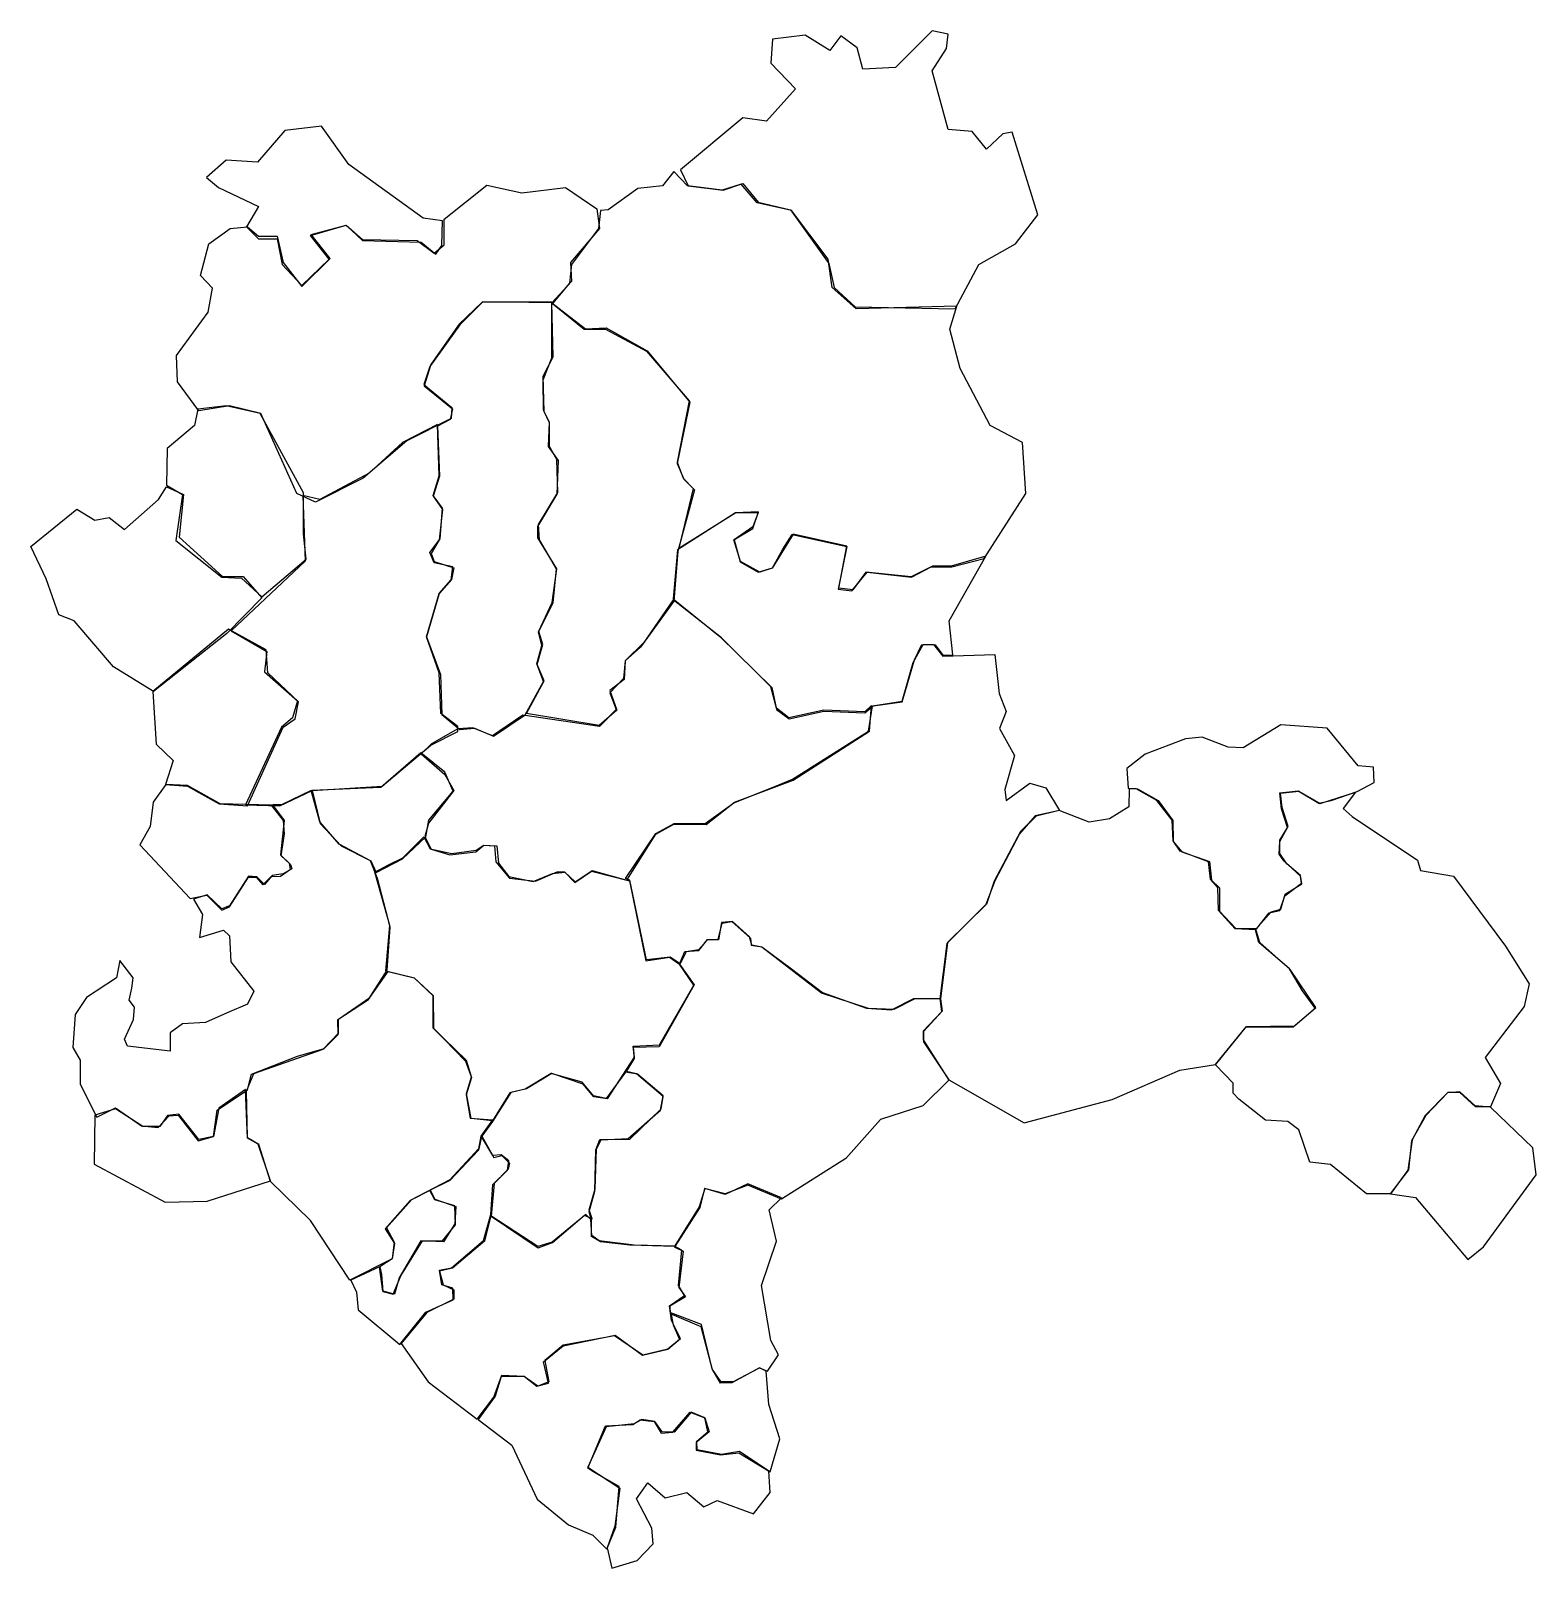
# Model space of a CAD drawing. Extents: x 41 to 546, y 182 to 697.
import ezdxf

# ---------------------------------------------------------------- set-up
doc = ezdxf.new("R2010")
doc.units = 0
doc.layers.add('Layer_1', color=7, linetype='CONTINUOUS')

msp = doc.modelspace()

# ---------------------------------------------------------------- linework, layer by layer
at = {"layer": 'Layer_1', "color": 7}
for points in [[(258.857144, 650.571428), (261.428568, 645.14286), (273.142856, 643.714284), (279.714288, 646.000004), (284.857144, 639.714284), (295.714288, 637.14286), (308.571432, 619.14286), (310.285712, 611.14286), (317.428568, 604.571428), (350.857144, 604.000004), (358.857144, 618.857148), (371.142856, 625.714284), (378.571432, 635.428572), (370, 663.14286), (366.857144, 662.571428), (361.428576, 657.428572), (356.571432, 663.428572), (348.571432, 664.000004), (343.142856, 683.714284), (348, 691.14286), (348.571432, 696.000004), (343.142856, 697.14286), (330.857144, 684.857148), (320, 684.285716), (318, 691.428572), (312.571432, 695.428572), (308.857144, 690.571428), (300.571432, 695.714284), (289.714288, 694.285716), (289.142856, 686.285716), (297.428568, 677.714284), (287.714288, 666.857148), (279.714288, 668.000004), (258.857144, 650.571428)], [(179.142856, 633.428572), (172.571432, 634.285716), (147.714288, 652.285716), (138.571432, 665.14286), (126.285712, 663.714284), (117.142856, 653.14286), (106.571432, 653.714284), (100, 648.000004), (104, 644.571428), (117.428568, 638.285716), (113.428568, 631.428572), (117.428568, 627.428572), (123.714288, 627.428572), (125.428568, 618.857148), (132, 611.714284), (141.142856, 620.571428), (134.857144, 628.571428), (146.857144, 632.000004), (152.285712, 626.857148), (172, 626.285716), (176.857144, 622.285716), (178.857144, 625.14286), (179.142856, 633.428572)], [(256.571432, 650.000004), (252.857144, 645.14286), (244.571432, 644.285716), (234.571432, 637.14286), (232, 636.857148), (231.428568, 630.857148), (222.285712, 618.857148), (221.714288, 612.571428), (216, 605.714284), (226.571432, 597.14286), (233.714288, 597.14286), (247.428568, 589.714284), (261.714288, 573.14286), (257.714288, 552.571428), (259.714288, 547.14286), (263.142856, 543.714284), (258.285712, 523.714284), (277.428568, 535.714284), (284.857144, 535.714284), (283.142856, 530.85714), (276.857144, 526.571428), (278.857144, 519.14286), (284.857144, 515.714284), (289.714288, 517.14286), (293.142856, 523.428572), (296.285712, 528.285716), (314.571432, 524.285716), (311.714288, 510.000004), (316.285712, 509.428572), (321.428568, 515.714284), (336.285712, 514.000004), (342.857144, 517.428572), (349.714288, 517.428572), (360.571432, 520.285716), (374.571432, 542.000004), (373.428576, 559.14286), (362.571432, 564.85714), (352.571432, 584.000004), (349.142856, 597.14286), (351.428568, 604.857148), (317.714288, 604.000004), (309.714288, 611.14286), (308.285712, 620.571428), (296, 636.857148), (284.571432, 639.428572), (279.142856, 645.714284), (272.857144, 643.714284), (261.142856, 645.14286), (256.571432, 650.000004)], [(230.857144, 637.428572), (231.714288, 630.857148), (222, 619.428572), (222.285712, 613.14286), (215.714288, 606.000004), (192.571432, 606.285716), (184.857144, 598.571428), (174.857144, 584.571428), (172.857144, 578.571428), (182.285712, 570.85714), (182, 567.14286), (167.142856, 559.714284), (152.571432, 547.14286), (136.571432, 539.14286), (130.285712, 542.000004), (118.285712, 568.85714), (107.714288, 571.428572), (97.428568, 569.714284), (90.285712, 579.428572), (90, 588.285716), (100.571432, 602.857148), (102, 610.857148), (98, 615.14286), (100.857144, 625.714284), (108, 630.857148), (113.714288, 631.428572), (117.428568, 628.285716), (123.714288, 628.285716), (125.714288, 619.428572), (132, 611.428572), (141.428568, 620.857148), (135.142856, 628.857148), (146.857144, 632.000004), (152.285712, 627.14286), (170.571432, 626.857148), (176.285712, 622.571428), (179.714288, 625.428572), (179.714288, 634.000004), (194, 645.428572), (205.714288, 642.857148), (220.285712, 644.571428), (230.857144, 637.428572)], [(196.142856, 460.714284), (206.857144, 467.857148), (213, 479.000004), (210.714288, 485.000004), (212.428568, 491.14286), (211.285712, 495.714284), (215.857144, 505.571428), (217.428568, 516.857148), (211, 527.14286), (211, 531.000004), (217.571432, 541.857148), (218, 553.14286), (214.571432, 557.857148), (215, 566.000004), (213, 570.000004), (212.857144, 580.14286), (215.714288, 587.571428), (215.714288, 606.14286), (192.428568, 606.14286), (184.714288, 598.857148), (175.142856, 585.285716), (173, 578.14286), (182.428568, 570.428572), (181.714288, 566.857148), (177.428568, 564.571428), (178.142856, 547.857148), (176, 541.14286), (179.142856, 536.714284), (178, 526.571428), (175.285712, 522.000004), (176.285712, 519.285716), (182.857144, 517.14286), (182.142856, 513.285716), (178, 508.571428), (173.714288, 494.000004), (178.428568, 481.428572), (178.857144, 468.000004), (184.857144, 463.000004), (189.857144, 463.428572), (196.142856, 460.714284)], [(231.571432, 464.285716), (207.285712, 468.285716), (213.142856, 479.285716), (210.857144, 484.714284), (212.714288, 491.428572), (211.428568, 495.857148), (216.142856, 505.428572), (217.285712, 516.857148), (211.571432, 526.571428), (211.285712, 531.714284), (217.714288, 542.428572), (217.428568, 553.428572), (215, 557.857148), (215, 565.714284), (213.142856, 569.571428), (212.857144, 581.428572), (216.142856, 587.857148), (215.714288, 606.000004), (227, 597.285716), (234, 597.571428), (247.714288, 589.857148), (262, 572.714284), (257.714288, 552.14286), (260, 546.857148), (263.571432, 543.285716), (258, 522.714284), (256.571432, 506.000004), (245.428568, 490.571428), (240.285712, 486.000004), (240, 479.714284), (235.142856, 476.000004), (237.571432, 469.428572), (231.571432, 464.285716)], [(97.142856, 570.285716), (96, 564.85714), (86.857144, 557.14286), (86.571432, 544.85714), (92, 541.714284), (89.714288, 526.285716), (105.142856, 514.000004), (111.714288, 513.714284), (118.571432, 507.428572), (133.428568, 520.000004), (132.571432, 528.571428), (132.571432, 542.285716), (118, 568.85714), (106.571432, 571.428572), (97.142856, 570.285716)], [(108.285712, 496.000004), (120.285712, 489.14286), (119.428568, 482.285716), (130.571432, 472.571428), (128.857144, 466.85714), (125.142856, 463.714284), (113.142856, 437.714284), (124.571432, 437.428572), (135.428568, 442.571428), (158.857144, 444.000004), (175.142856, 457.714284), (184.285712, 462.285716), (184.285712, 464.000004), (178.571432, 468.285716), (178, 482.000004), (173.714288, 494.000004), (178, 508.571428), (182, 513.14286), (182.571432, 517.428572), (176.285712, 518.85714), (174.857144, 522.285716), (178.285712, 526.85714), (179.142856, 537.14286), (176, 541.428572), (178, 548.000004), (177.428568, 565.14286), (165.714288, 559.14286), (154.571432, 548.85714), (138, 540.000004), (132.285712, 541.428572), (133.142856, 519.428572), (108.285712, 496.000004)], [(118.571432, 507.14286), (106.857144, 495.14286), (82.285712, 475.714284), (68.857143, 484.000004), (55.714286, 499.428572), (50.571429, 501.428572), (46.285714, 513.428572), (41.142858, 524.285716), (56.571429, 536.85714), (62.571429, 533.14286), (67.428571, 534.000004), (72.571429, 530.000004), (84, 540.000004), (86.571432, 544.285716), (92.285712, 541.714284), (90.857144, 527.428572), (105.428568, 514.285716), (112.285712, 514.285716), (118.571432, 507.14286)], [(257.857144, 523.14286), (256.428568, 506.714284), (272, 494.14286), (289.428576, 477.000004), (291, 469.714284), (295.285712, 466.571428), (306.857144, 469.14286), (320.571432, 468.571428), (323.428576, 470.857148), (333.142856, 472.285716), (337.285712, 486.285716), (339.714288, 491.428572), (344.142856, 491.285716), (346.714288, 487.857148), (350.142856, 488.000004), (348.857144, 499.428572), (361.142856, 521.000004), (349.571432, 517.714284), (343.285712, 517.714284), (336.142856, 514.14286), (321, 515.714284), (316.571432, 509.714284), (311.857144, 510.285716), (314.571432, 524.428572), (296.571432, 528.428572), (289.571432, 517.000004), (285.428576, 515.714284), (279, 519.285716), (276.714288, 526.571428), (283.142856, 530.285716), (285, 535.857148), (277.285712, 535.571428), (257.857144, 523.14286)], [(322.857144, 471.000004), (320.571432, 468.857148), (306.857144, 469.428572), (295.142856, 466.857148), (291, 470.14286), (289.142856, 477.285716), (272.571432, 493.714284), (256.428568, 506.428572), (246.571432, 492.14286), (240.285712, 486.000004), (239.714288, 480.000004), (235.142856, 475.285716), (237.285712, 469.714284), (231.714288, 464.000004), (206, 467.714284), (195.857144, 460.857148), (189.285712, 463.571428), (184.285712, 463.14286), (175.428568, 458.14286), (172, 454.857148), (179.857144, 447.857148), (182.857144, 442.571428), (174.428568, 431.571428), (173.142856, 427.14286), (175.285712, 422.85714), (181.571432, 421.000004), (190.285712, 422.000004), (193, 424.14286), (197.285712, 424.000004), (197.857144, 418.14286), (201.285712, 413.714284), (209.428568, 412.000004), (216, 414.714284), (220.142856, 415.14286), (223.571432, 411.85714), (229.285712, 415.714284), (240.857144, 412.428572), (250.571432, 427.85714), (256.571432, 431.285716), (267.428568, 431.14286), (277, 438.571428), (296.571432, 446.000004), (322.142856, 462.428572), (322.857144, 471.000004)], [(107.428568, 496.571428), (82, 475.714284), (83.142856, 458.000004), (88.857144, 452.571428), (86.285712, 444.571428), (93.714288, 444.000004), (104.285712, 438.000004), (113.714288, 437.428572), (125.714288, 463.714284), (129.714288, 466.571428), (130.857144, 472.285716), (120.571432, 482.000004), (120, 489.714284), (107.428568, 496.571428)], [(247.428568, 385.714284), (241.857144, 412.428572), (240.428568, 413.000004), (250.571432, 428.14286), (256.714288, 431.428572), (267.142856, 431.428572), (276.714288, 438.428572), (290.428576, 443.857148), (296.428576, 446.285716), (321.857144, 462.428572), (323.142856, 470.857148), (333.142856, 472.428572), (336.857144, 485.428572), (340.142856, 491.428572), (343.571432, 491.428572), (346.714288, 487.571428), (364.142856, 488.14286), (365.571432, 475.000004), (368, 469.000004), (365.714288, 463.285716), (370.714288, 454.285716), (367.571432, 442.857148), (368, 439.14286), (375.857144, 445.000004), (381.285712, 443.428572), (385.857144, 435.85714), (377.714288, 434.000004), (372.428576, 428.000004), (364.142856, 412.285716), (361.142856, 404.285716), (348.142856, 391.285716), (345.714288, 372.714284), (337.142856, 372.571428), (330.285712, 369.14286), (321.857144, 369.428572), (306.142856, 374.571428), (286.142856, 390.000004), (282.714288, 390.714284), (282, 393.428572), (276.285712, 398.571428), (272.571432, 398.285716), (271.571432, 392.428572), (267.857144, 392.428572), (264.857144, 389.14286), (260.714288, 388.428572), (258.714288, 384.428572), (255.428568, 386.714284), (247.428568, 385.714284)], [(451.942248, 396.282844), (456.083872, 401.535636), (459.619408, 402.343756), (461.336672, 407.192492), (466.892504, 411.435132), (466.589464, 413.758484), (461.033624, 418.91026), (459.417376, 421.233612), (459.720424, 425.375236), (462.245808, 430.122956), (460.225504, 436.3859), (459.720424, 441.739708), (465.781336, 442.446812), (472.751392, 438.305188), (476.893016, 439.214324), (485.580328, 442.143772), (491.237184, 445.174228), (491.035152, 450.326004), (485.883376, 450.730068), (475.579816, 463.356972), (460.023472, 464.569156), (447.39656, 456.79098), (442.3458, 457.094028), (433.658488, 460.427532), (428.102648, 459.821436), (414.566608, 454.66966), (408.404672, 449.921948), (408.808736, 443.25494), (411.940208, 443.052908), (418.910264, 439.113316), (423.860008, 432.446308), (423.961024, 425.476252), (426.789448, 421.940716), (436.082856, 418.708228), (436.78996, 412.445284), (439.41636, 409.9199), (439.41636, 402.040716), (444.9722, 396.282844), (451.942248, 396.282844)], [(135.428568, 442.571428), (138.142856, 431.428572), (145.142856, 424.000004), (155.142856, 419.000004), (156.857144, 415.000004), (165.714288, 419.571428), (173.571432, 427.000004), (174.571432, 432.571428), (182.714288, 442.285716), (179.857144, 448.714284), (171.857144, 455.14286), (158.428568, 443.571428), (135.428568, 442.571428)], [(86.428568, 444.571428), (82.142856, 438.571428), (81.142856, 430.428572), (77.714286, 424.285716), (94.571432, 406.285716), (100.142856, 407.428572), (105.142856, 402.428572), (107.714288, 403.571428), (114.142856, 413.428572), (116.714288, 413.428572), (118.857144, 410.85714), (121.714288, 413.714284), (124.857144, 413.85714), (128.142856, 416.14286), (127.857144, 418.000004), (125, 420.571428), (126.142856, 428.000004), (125.857144, 432.428572), (121.857144, 437.571428), (104.571432, 438.000004), (93.714288, 444.14286), (86.428568, 444.571428)], [(95.714288, 406.14286), (98.714288, 401.000004), (97.714288, 393.285716), (105.714288, 395.714284), (107.714288, 393.85714), (108.142856, 385.14286), (115.857144, 375.285716), (113.714288, 370.85714), (107, 368.000004), (99.714288, 364.714284), (92, 364.285716), (87.857144, 361.285716), (87.857144, 355.14286), (73.571429, 356.85714), (72.571429, 359.14286), (75.571429, 365.714284), (75.857143, 369.85714), (74.142858, 372.285716), (75, 376.285716), (75.428571, 379.714284), (71, 385.571428), (69.857143, 379.714284), (59.857143, 373.14286), (56, 367.428572), (55.285714, 356.428572), (57.714286, 352.14286), (57.714286, 344.14286), (63.285714, 333.000004), (69.571429, 336.14286), (78.285714, 330.14286), (83.857144, 329.571428), (87.571432, 333.428572), (90.571432, 333.714284), (97.285712, 325.14286), (102.428568, 326.571428), (103.571432, 335.428572), (113.714288, 342.14286), (115.142856, 347.428572), (130.571432, 353.428572), (139.428568, 356.000004), (144.142856, 360.714284), (144, 365.714284), (154.285712, 372.428572), (160.571432, 382.285716), (161.571432, 396.714284), (157.285712, 413.000004), (155, 419.000004), (144.428568, 424.571428), (138, 432.000004), (135.142856, 442.571428), (125.142856, 437.714284), (122.142856, 437.714284), (126, 432.428572), (124.857144, 421.000004), (128.142856, 417.714284), (128.571432, 416.285716), (125.714288, 414.571428), (122, 414.000004), (119.428568, 411.000004), (116.857144, 413.571428), (114.142856, 413.85714), (107.714288, 403.85714), (105.142856, 402.85714), (100.285712, 407.571428), (95.714288, 406.14286)], [(340.320392, 361.735628), (340.320392, 358.301108), (348.805672, 345.573188), (373.958472, 331.128004), (403.454928, 338.90618), (426.18336, 348.805676), (438.10316, 350.724964), (448.406712, 363.351868), (464.165096, 363.351868), (471.539208, 369.513804), (467.296568, 375.372684), (462.952912, 382.746804), (452.64936, 391.535124), (451.538192, 395.777772), (444.669152, 396.181828), (439.113312, 402.343756), (438.91128, 410.020916), (436.486912, 412.849348), (435.779808, 418.607212), (426.284376, 422.142748), (423.961024, 425.678284), (423.55696, 432.547324), (418.5062, 439.113316), (411.536144, 443.052908), (409.2128, 443.052908), (409.111784, 436.991996), (402.545792, 433.052396), (395.777768, 431.941228), (385.67624, 435.779812), (377.99908, 433.860516), (372.746288, 428.809756), (363.95796, 412.142236), (361.331568, 404.465084), (348.3006, 391.535124), (345.977248, 372.746292), (346.48232, 368.604668), (340.320392, 361.735628)], [(485.075256, 441.94174), (480.933624, 436.486916), (483.863072, 433.7595), (505.783384, 419.112292), (506.793536, 415.677772), (517.804192, 413.758484), (535.279832, 390.322948), (543.159024, 377.696036), (541.542784, 370.119892), (528.511816, 353.048316), (533.562576, 344.361004), (530.229072, 336.481812), (525.178312, 336.481812), (519.925512, 341.330548), (515.98592, 341.330548), (508.611808, 333.552372), (503.763072, 325.067092), (502.75292, 315.369628), (496.590992, 307.38942), (488.7118, 307.38942), (476.589968, 317.1879), (469.720936, 317.99602), (466.084384, 328.804652), (462.346824, 331.633084), (454.871688, 332.03714), (445.982352, 339.108212), (444.063056, 341.128516), (444.063056, 344.46202), (438.10316, 350.522932), (448.507728, 363.452884), (464.56916, 363.654916), (471.74124, 369.816844), (463.154944, 382.544772), (452.9524, 391.535124), (451.6392, 396.080812), (456.790984, 401.838684), (460.023472, 402.74782), (461.43768, 407.79858), (467.094536, 411.2331), (466.589464, 414.061532), (462.043776, 417.900108), (459.720424, 421.435644), (459.720424, 425.880316), (462.447832, 430.426004), (460.427528, 436.789964), (459.922456, 441.638692), (466.084384, 442.244788), (473.155456, 438.204172), (485.075256, 441.94174)], [(258.571432, 384.285716), (263.428568, 377.428572), (251.714288, 356.571428), (243, 356.428572), (243.285712, 353.14286), (234.285712, 339.14286), (229.857144, 339.85714), (226.285712, 344.14286), (215.714288, 347.714284), (207.285712, 342.571428), (201.714288, 341.14286), (195.857144, 331.85714), (188.714288, 332.571428), (187.142856, 341.000004), (188.857144, 346.571428), (187.142856, 352.000004), (176, 362.85714), (176, 373.714284), (169.714288, 379.571428), (160.142856, 382.000004), (161.428568, 397.285716), (156.428568, 415.14286), (161, 417.571428), (165.857144, 420.000004), (172.857144, 427.000004), (175, 423.000004), (182.285712, 421.428572), (190.428568, 422.571428), (193, 424.14286), (196.571432, 424.000004), (197, 418.571428), (201.571432, 413.14286), (210.285712, 412.14286), (217.571432, 415.285716), (220, 415.285716), (223.428568, 411.714284), (229, 415.428572), (241.714288, 412.285716), (247.285712, 385.428572), (255.142856, 386.714284), (258.571432, 384.285716)], [(292.714288, 305.571428), (281.428576, 310.285716), (273.857144, 307.285716), (266.857144, 309.14286), (265.285712, 302.714284), (257, 289.714284), (241.857144, 290.14286), (232, 291.285716), (229, 293.000004), (229, 298.571428), (228.285712, 301.285716), (230.142856, 308.285716), (230.428568, 322.14286), (231.857144, 325.571428), (241.857144, 325.714284), (252.428568, 335.85714), (253, 340.000004), (244.142856, 347.571428), (240.714288, 348.285716), (243.428568, 352.714284), (243, 356.85714), (251.857144, 357.285716), (263.285712, 377.285716), (258.571432, 384.285716), (260.285712, 388.571428), (265, 388.85714), (267.857144, 392.571428), (271.428576, 392.571428), (272.857144, 398.000004), (276, 398.571428), (282.285712, 393.000004), (282.571432, 390.714284), (286.142856, 390.14286), (296, 382.714284), (306.428576, 374.85714), (321.142856, 369.571428), (329.571432, 369.000004), (337, 372.85714), (345.714288, 372.85714), (346.285712, 368.285716), (340.142856, 361.85714), (340.142856, 359.000004), (348.714288, 345.428572), (340, 336.85714), (325.857144, 332.285716), (314.285712, 319.14286), (292.714288, 305.571428)], [(121.428568, 311.428572), (117.571432, 323.85714), (113.714288, 326.14286), (113.428568, 341.714284), (115.857144, 347.714284), (139.142856, 355.85714), (144.285712, 361.14286), (144.285712, 365.85714), (154.714288, 373.14286), (160.857144, 381.85714), (169.571432, 379.714284), (176, 373.85714), (176.142856, 362.85714), (186.857144, 351.85714), (188.857144, 346.285716), (187, 340.571428), (188.428568, 332.714284), (195.857144, 332.14286), (192, 326.714284), (191.142856, 322.428572), (181.571432, 312.000004), (168.285712, 305.14286), (159.857144, 295.571428), (163, 290.714284), (162.285712, 285.571428), (148, 278.428572), (134.857144, 298.428572), (121.428568, 311.428572)], [(232.285712, 325.428572), (241.285712, 325.85714), (252.142856, 335.428572), (253, 340.14286), (244.428568, 347.428572), (240.428568, 348.14286), (234, 339.285716), (229.714288, 340.14286), (225.857144, 344.714284), (215.571432, 347.714284), (206.857144, 342.428572), (202, 341.285716), (195.857144, 331.571428), (192.285712, 326.714284), (196.285712, 319.571428), (199, 320.14286), (201.571432, 317.571428), (201.142856, 315.571428), (196.428568, 310.85714), (195.428568, 299.85714), (211.142856, 289.285716), (216, 291.000004), (226.714288, 300.14286), (229.285712, 299.000004), (228.285712, 302.000004), (230.285712, 309.000004), (230.714288, 322.285716), (232.285712, 325.428572)], [(62.571429, 333.714284), (62.428571, 317.285716), (86.142856, 304.571428), (100.285712, 304.85714), (121.428568, 311.714284), (117.285712, 324.000004), (113.714288, 326.000004), (113.142856, 342.285716), (104.142856, 336.000004), (102.428568, 326.571428), (97.428568, 325.571428), (90.714288, 334.000004), (87, 333.571428), (84.428568, 329.85714), (78.714286, 329.85714), (69.571429, 335.85714), (62.571429, 333.714284)], [(496.793024, 307.38942), (505.076272, 306.07622), (522.652928, 285.368092), (527.90572, 289.610732), (545.583392, 313.75338), (544.472224, 322.74374), (530.229072, 336.380796), (525.077296, 336.78486), (519.925512, 341.53258), (515.884904, 341.229532), (508.409776, 333.552372), (503.965104, 325.471148), (502.550896, 315.268612), (496.793024, 307.38942)], [(158, 282.85714), (148.428568, 278.428572), (150.285712, 274.428572), (150.857144, 268.428572), (164.857144, 256.85714), (173.571432, 267.714284), (182.714288, 271.85714), (182.571432, 275.714284), (178.857144, 276.85714), (178.142856, 281.714284), (182.142856, 282.571428), (192.857144, 291.714284), (195.285712, 300.428572), (196, 310.428572), (200.857144, 315.285716), (201.285712, 318.428572), (198.714288, 320.428572), (196, 320.14286), (192.142856, 326.571428), (191.142856, 322.000004), (181.571432, 311.85714), (175, 308.571428), (176.571432, 305.571428), (183.571432, 303.14286), (183.285712, 297.285716), (179.428568, 291.285716), (171.857144, 291.571428), (164.571432, 279.14286), (163, 273.714284), (159.142856, 274.714284), (158, 282.85714)], [(288, 247.85714), (291.714288, 253.428572), (289.142856, 258.14286), (286, 276.571428), (291, 291.428572), (288.571432, 302.000004), (292.714288, 306.000004), (281.428576, 310.714284), (273.857144, 307.14286), (267, 309.14286), (265.142856, 303.000004), (256.714288, 289.571428), (259.714288, 288.14286), (258.285712, 276.000004), (260.571432, 272.85714), (255.285712, 269.714284), (255.428568, 267.285716), (265.714288, 262.85714), (269.428568, 248.428572), (272.285712, 244.428572), (276.571432, 244.428572), (285.285712, 249.000004), (288, 247.85714)], [(158.142856, 282.85714), (158.714288, 280.285716), (159.142856, 274.571428), (162.571432, 273.714284), (165.142856, 279.85714), (172.428568, 291.571428), (179.142856, 291.571428), (183.428568, 297.000004), (183.285712, 303.285716), (176.571432, 305.285716), (174.857144, 308.428572), (168.714288, 305.285716), (160.285712, 296.000004), (162.857144, 291.14286), (162.285712, 285.571428), (158.142856, 282.85714)], [(195.285712, 300.000004), (193.142856, 291.428572), (182.428568, 282.428572), (178.142856, 281.428572), (179.285712, 276.85714), (182.857144, 275.14286), (182.857144, 272.000004), (173.857144, 267.571428), (165.285712, 257.14286), (174.285712, 244.285716), (190.714288, 231.85714), (196.285712, 239.14286), (199, 246.571428), (206.428568, 246.285716), (210.714288, 242.85714), (214.571432, 243.85714), (213, 251.000004), (219.571432, 256.428572), (237, 260.000004), (246.142856, 253.285716), (254.571432, 255.285716), (258.857144, 258.85714), (255.857144, 264.85714), (255.142856, 269.85714), (260.142856, 273.285716), (258.142856, 276.571428), (259.285712, 288.428572), (256.857144, 289.85714), (243.285712, 290.14286), (231.571432, 291.571428), (229.142856, 293.428572), (228.857144, 298.714284), (227.142856, 300.428572), (215.857144, 291.14286), (211, 289.714284), (195.285712, 300.000004)], [(191, 231.714284), (202.285712, 223.14286), (210.857144, 205.000004), (221.285712, 196.428572), (229.428568, 193.000004), (234.142856, 188.285716), (237.142856, 195.571428), (238.285712, 209.285716), (230, 214.000004), (227.857144, 215.428572), (233.714288, 229.571428), (242.857144, 230.000004), (245.285712, 231.571428), (250, 231.000004), (252.428568, 227.14286), (256.285712, 227.428572), (262.142856, 234.14286), (267, 232.285716), (268.428568, 227.571428), (264.142856, 224.000004), (264.142856, 221.428572), (272.285712, 219.85714), (278.428576, 220.571428), (288.857144, 214.14286), (292.142856, 225.285716), (288.428576, 236.714284), (287.571432, 247.85714), (285.285712, 249.000004), (276, 244.000004), (272.285712, 243.85714), (269.428568, 248.714284), (265.857144, 263.571428), (255.571432, 267.428572), (256.428568, 263.428572), (258.571432, 258.571428), (254.571432, 255.285716), (246.285712, 253.285716), (236.714288, 259.714284), (219.571432, 256.571428), (213.428568, 251.428572), (214.714288, 244.285716), (211, 242.85714), (206.571432, 246.000004), (198.714288, 246.14286), (196.714288, 239.571428), (191, 231.714284)], [(234, 229.285716), (227.857144, 215.714284), (238.571432, 208.714284), (236.857144, 196.000004), (234.285712, 188.714284), (235.857144, 181.85714), (244.285712, 184.428572), (249.714288, 190.000004), (249.285712, 195.285716), (244.142856, 205.14286), (247.857144, 210.428572), (253.714288, 205.428572), (261, 207.285716), (266.714288, 202.428572), (271.142856, 204.571428), (283.285712, 200.14286), (288.857144, 207.285716), (288.428576, 214.428572), (278.571432, 221.000004), (272.571432, 220.000004), (264.428568, 221.571428), (264.285712, 224.428572), (268, 227.571428), (267, 232.285716), (262.428568, 234.14286), (256.714288, 227.428572), (252.714288, 227.571428), (250.285712, 231.000004), (245.857144, 231.714284), (243.285712, 230.285716), (234, 229.285716)]]:
    msp.add_lwpolyline(points, close=True, dxfattribs=at)

doc.saveas('drawing.dxf')
